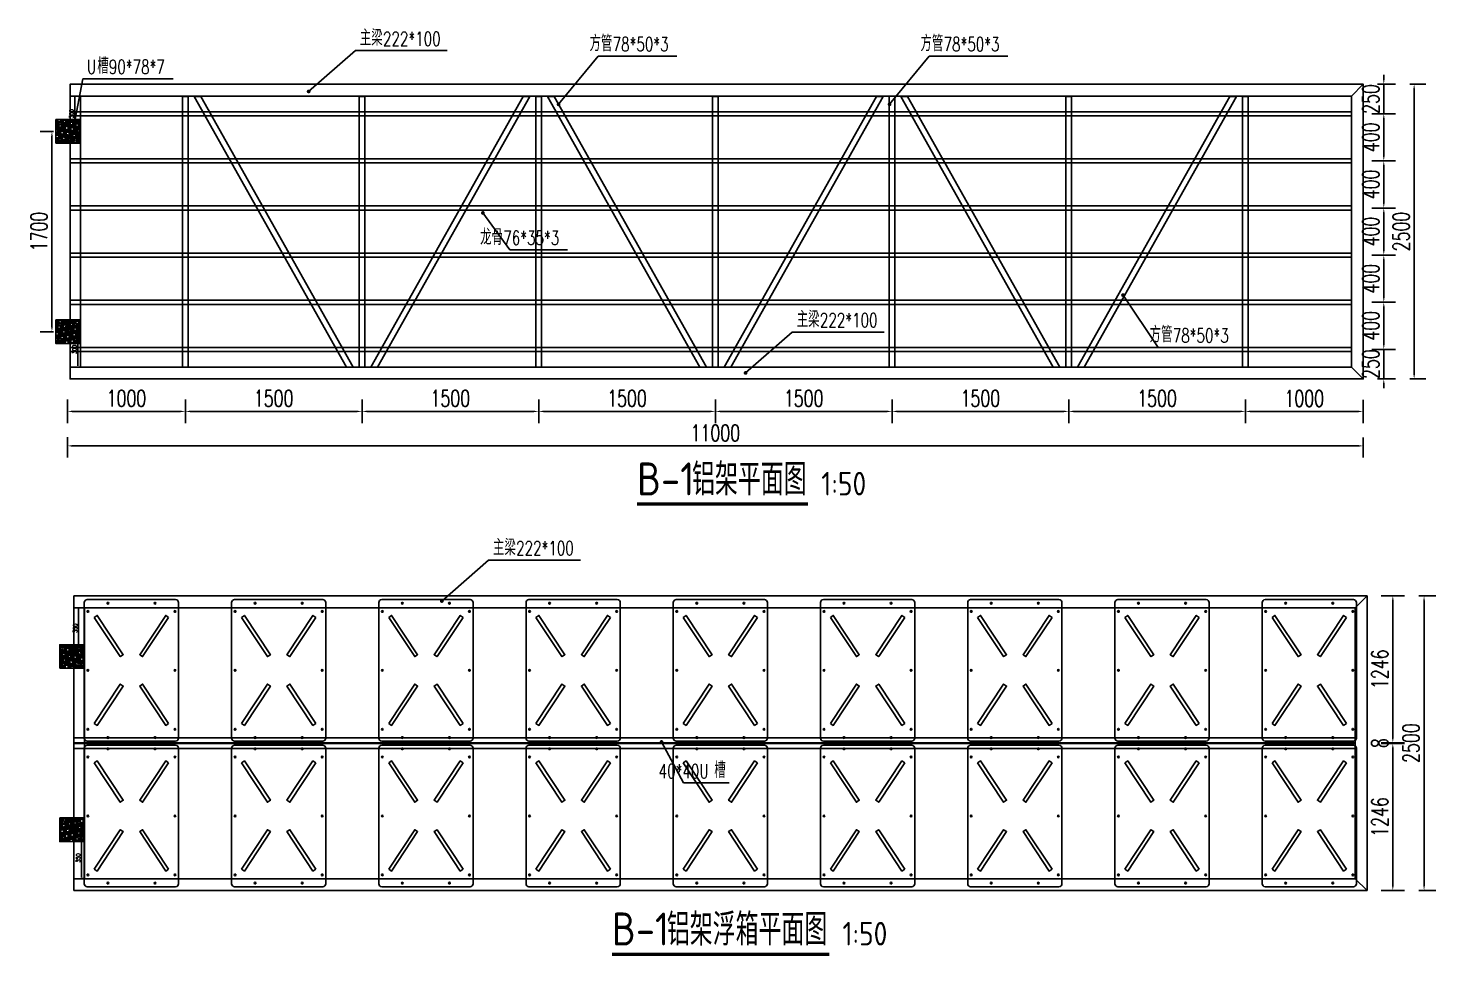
# Model space of a CAD drawing. Extents: x -89702 to 926017, y -610001 to -56924.
# Drawn here: x -8952 to 3000, y -543803 to -535930 of the extents above; entities that cross this region are included whole.
import ezdxf

# ---------------------------------------------------------------- set-up
doc = ezdxf.new("R2010")
doc.units = 0
doc.header["$LTSCALE"] = 10
doc.header["$MEASUREMENT"] = 0
for name, color, linetype in [('BJ02', 2, 'Continuous'), ('DIM_LEAD', 3, 'Continuous'), ('DIM_SYMB', 3, 'Continuous'), ('PUB_TEXT', 7, 'Continuous'), ('W-FLOAT_BOWL浮筒', 253, 'Continuous'), ('W-STEEL_FRAME钢架', 3, 'Continuous'), ('W-STEEL_KEEL钢龙骨', 5, 'Continuous'), ('浮箱U槽', 5, 'Continuous')]:
    doc.layers.add(name, color=color, linetype=linetype)
doc.styles.add('_TCH_DIM', font='SIMPLEX', dxfattribs={"bigfont": 'GBCBIG'})
doc.styles.get("Standard").update_dxf_attribs({"font": 'gbenor.shx', "bigfont": 'gbcbig.shx'})
doc.styles.add('STANDARD_T3', font='simplex.shx', dxfattribs={"width": 0.7, "bigfont": 'gbcbig.shx'})
doc.dimstyles.new('W&&10', dxfattribs={"dimtxt": 35, "dimasz": 10, "dimexe": 25, "dimexo": 30, "dimgap": 10, "dimtad": 1, "dimdec": 0, "dimzin": 0, "dimdsep": 46, "dimtxsty": 'STANDARD_T3', "dimcen": 0.09, "dimclrd": 1, "dimclre": 1, "dimclrt": 7, "dimazin": 2, "dimtfac": 1, "dimtdec": 0, "dimtix": 1, "dimtmove": 2, "dimatfit": 3, "dimfxl": 0, "dimtolj": 1, "dimtzin": 0, "dimarcsym": 0})
doc.dimstyles.new('W&&40', dxfattribs={"dimtxt": 140, "dimasz": 40, "dimexe": 100, "dimexo": 120, "dimgap": 40, "dimtad": 1, "dimdec": 0, "dimzin": 0, "dimdsep": 46, "dimtxsty": 'STANDARD_T3', "dimcen": 0.09, "dimclrd": 1, "dimclre": 1, "dimclrt": 7, "dimazin": 2, "dimtfac": 1, "dimtdec": 0, "dimtix": 1, "dimtmove": 2, "dimatfit": 3, "dimfxl": 0, "dimtolj": 1, "dimtzin": 0, "dimarcsym": 0})

# ---------------------------------------------------------------- blocks, each defined once
blk = doc.blocks.new('$matou$00000145')
at = {"layer": 'W-FLOAT_BOWL浮筒'}
for p, q in [((-600, -375), (-600, 375)), ((-575, 400), (575, 400)), ((600, 375), (600, -375)), ((575, -400), (-575, -400))]:
    blk.add_line(p, q, dxfattribs=at)
at = {"layer": 'W-FLOAT_BOWL浮筒', "color": 3}
for p, q in [((-507, 370), (-493, 370)), ((-500, 377), (-500, 363)), ((-7, 370), (7, 370)), ((0, 377), (0, 363)), ((493, 370), (507, 370)), ((500, 377), (500, 363)), ((-577, 200), (-563, 200)), ((-570, 207), (-570, 193)), ((563, 200), (577, 200)), ((570, 207), (570, 193)), ((-577, -200), (-563, -200)), ((-570, -193), (-570, -207)), ((563, -200), (577, -200)), ((570, -193), (570, -207)), ((-507, -370), (-493, -370)), ((-500, -377), (-500, -363)), ((-7, -370), (7, -370)), ((0, -377), (0, -363)), ((493, -370), (507, -370)), ((500, -377), (500, -363))]:
    blk.add_line(p, q, dxfattribs=at)
at = {"layer": 'W-FLOAT_BOWL浮筒', "ltscale": 100}
for points in [[(-450, 316), (-117, 95), (-133, 70), (-467, 291)], [(450, 316), (117, 95), (133, 70), (467, 291)], [(-450, -316), (-117, -95), (-133, -70), (-467, -291)], [(450, -316), (117, -95), (133, -70), (467, -291)]]:
    blk.add_lwpolyline(points, close=True, dxfattribs=at)
at = {"layer": 'W-FLOAT_BOWL浮筒'}
for centre in [(-500, 370), (0, 370), (500, 370), (-570, 200), (570, 200), (-570, -200), (570, -200), (-500, -370), (0, -370), (500, -370)]:
    blk.add_circle(centre, 7, dxfattribs=at)
for centre, start, end in [((-575, 375), 90, 180), ((575, 375), 0, 90), ((-575, -375), 180, 270), ((575, -375), 270, 0)]:
    blk.add_arc(centre, 25, start, end, dxfattribs=at)
blk = doc.blocks.new('*U99')
at = {"layer": 'W-FLOAT_BOWL浮筒', "rotation": 270}
blk.add_blockref('$matou$00000145', (0, 0), dxfattribs=at)
blk = doc.blocks.new('*U100')
at = {"layer": 'W-FLOAT_BOWL浮筒', "color": 0, "linetype": 'ByBlock', "lineweight": -2, "transparency": 16777216}
for p in [(0, 1236), (1250, 1236), (2500, 1236), (3750, 1236), (5000, 1236), (6250, 1236), (7500, 1236), (8750, 1236), (10000, 1236), (0, 0), (1250, 0), (2500, 0), (3750, 0), (5000, 0), (6250, 0), (7500, 0), (8750, 0), (10000, 0)]:
    blk.add_blockref('*U99', p, dxfattribs=at)
blk = doc.blocks.new('01')
h = blk.add_hatch()
h.set_pattern_fill('HOUND', color=77, scale=5)
h.set_pattern_definition([(0, (0, 0), (31.75, 7.9375), [127, -63.5]), (90, (0, 0), (-7.9375, -31.75), [127, -63.5])])
h.paths.add_polyline_path([(50227, 12928), (50227, 12728), (50427, 12728), (50427, 12928)])
h.paths.add_polyline_path([(50382, 12893, -1), (50402, 12893, -1)], flags=16)
h.paths.add_polyline_path([(50252, 12893, -1), (50272, 12893, -1)], flags=16)
h.paths.add_polyline_path([(50402, 12763, -1), (50382, 12763, -1)], flags=16)
h.paths.add_polyline_path([(50272, 12763, -1), (50252, 12763, -1)], flags=16)
at = {"color": 251}
blk.add_lwpolyline([(50227, 12928), (50427, 12928), (50427, 12728), (50227, 12728)], close=True, dxfattribs=at)
at = {"color": 6}
for centre in [(50262, 12893), (50392, 12893), (50262, 12763), (50392, 12763)]:
    blk.add_circle(centre, 10, dxfattribs=at)
blk = doc.blocks.new('*D1596')
at = {"color": 1, "lineweight": -2, "transparency": 16777216}
for p, q in [((627658, 51650), (627648, 51650)), ((627673, 51360), (627673, 51640)), ((627683, 51350), (627698, 51350))]:
    blk.add_line(p, q, dxfattribs=at)
at = {"color": 1, "transparency": 16777216}
for points in [[(627671, 51640), (627674, 51640), (627673, 51650)], [(627671, 51360), (627674, 51360), (627673, 51350)]]:
    blk.add_solid(points, dxfattribs=at)
at = {"layer": 'Defpoints', "color": 0, "transparency": 16777216}
for p in [(627673, 51650), (627688, 51650), (627653, 51350)]:
    blk.add_point(p, dxfattribs=at)
at = {"color": 7, "transparency": 16777216, "insert": (627645, 51500), "char_height": 35, "attachment_point": 5, "rotation": 90, "style": 'STANDARD_T3'}
blk.add_mtext('\\A1;300', dxfattribs=at)
blk = doc.blocks.new('*D1595')
at = {"color": 1, "lineweight": -2, "transparency": 16777216}
for p, q in [((627623, 53650), (627623, 53650)), ((627648, 53640), (627648, 53361)), ((627658, 53351), (627623, 53351))]:
    blk.add_line(p, q, dxfattribs=at)
at = {"color": 1, "transparency": 16777216}
for points in [[(627646, 53640), (627650, 53640), (627648, 53650)], [(627646, 53361), (627650, 53361), (627648, 53351)]]:
    blk.add_solid(points, dxfattribs=at)
at = {"layer": 'Defpoints', "color": 0, "transparency": 16777216}
for p in [(627653, 53650), (627648, 53351), (627688, 53351)]:
    blk.add_point(p, dxfattribs=at)
at = {"color": 7, "transparency": 16777216, "insert": (627620, 53500), "char_height": 35, "attachment_point": 5, "rotation": 90, "style": 'STANDARD_T3'}
blk.add_mtext('\\A1;300', dxfattribs=at)
blk = doc.blocks.new('*D690')
at = {"color": 1, "lineweight": -2, "transparency": 16777216}
for p, q in [((-8499, -543138), (-8499, -542808)), ((-8489, -542798), (-8474, -542798)), ((-8489, -543148), (-8474, -543148))]:
    blk.add_line(p, q, dxfattribs=at)
at = {"color": 1, "transparency": 16777216}
for points in [[(-8500, -542808), (-8497, -542808), (-8499, -542798)], [(-8500, -543138), (-8497, -543138), (-8499, -543148)]]:
    blk.add_solid(points, dxfattribs=at)
at = {"layer": 'Defpoints', "color": 0, "transparency": 16777216}
for p in [(-8519, -542798), (-8499, -542798), (-8519, -543148)]:
    blk.add_point(p, dxfattribs=at)
at = {"color": 7, "transparency": 16777216, "insert": (-8526, -542973), "char_height": 35, "attachment_point": 5, "rotation": 90, "style": 'STANDARD_T3'}
blk.add_mtext('\\A1;350', dxfattribs=at)
blk = doc.blocks.new('*D691')
at = {"color": 1, "lineweight": -2, "transparency": 16777216}
for p, q in [((-8549, -540848), (-8549, -540848)), ((-8524, -540858), (-8524, -541188)), ((-8549, -541198), (-8549, -541198))]:
    blk.add_line(p, q, dxfattribs=at)
at = {"color": 1, "transparency": 16777216}
for points in [[(-8525, -540858), (-8522, -540858), (-8524, -540848)], [(-8525, -541188), (-8522, -541188), (-8524, -541198)]]:
    blk.add_solid(points, dxfattribs=at)
at = {"layer": 'Defpoints', "color": 0, "transparency": 16777216}
for p in [(-8519, -540848), (-8524, -541198), (-8519, -541198)]:
    blk.add_point(p, dxfattribs=at)
at = {"color": 7, "transparency": 16777216, "insert": (-8551, -541023), "char_height": 35, "attachment_point": 5, "rotation": 90, "style": 'STANDARD_T3'}
blk.add_mtext('\\A1;350', dxfattribs=at)
blk = doc.blocks.new('*D692')
at = {"layer": 'Defpoints', "color": 0, "transparency": 16777216}
for p in [(2384, -536406), (2284, -536656), (2558, -536656)]:
    blk.add_point(p, dxfattribs=at)
at = {"layer": '浮箱U槽', "color": 1, "lineweight": -2, "transparency": 16777216}
for p, q in [((2558, -536366), (2558, -536326)), ((2504, -536406), (2658, -536406)), ((2558, -536406), (2558, -536656)), ((2458, -536656), (2658, -536656)), ((2558, -536696), (2558, -536736))]:
    blk.add_line(p, q, dxfattribs=at)
at = {"layer": '浮箱U槽', "color": 1, "transparency": 16777216}
for points in [[(2552, -536366), (2565, -536366), (2558, -536406)], [(2552, -536696), (2565, -536696), (2558, -536656)]]:
    blk.add_solid(points, dxfattribs=at)
at = {"layer": '浮箱U槽', "color": 7, "transparency": 16777216, "insert": (2448, -536531), "char_height": 140, "attachment_point": 5, "rotation": 90, "style": 'STANDARD_T3'}
blk.add_mtext('\\A1;250', dxfattribs=at)
blk = doc.blocks.new('*D693')
at = {"layer": 'Defpoints', "color": 0, "transparency": 16777216}
for p in [(2284, -536656), (2284, -537056), (2558, -537056)]:
    blk.add_point(p, dxfattribs=at)
at = {"layer": '浮箱U槽', "color": 1, "lineweight": -2, "transparency": 16777216}
for p, q in [((2458, -536656), (2658, -536656)), ((2558, -536696), (2558, -537016)), ((2458, -537056), (2658, -537056))]:
    blk.add_line(p, q, dxfattribs=at)
at = {"layer": '浮箱U槽', "color": 1, "transparency": 16777216}
for points in [[(2552, -536696), (2565, -536696), (2558, -536656)], [(2552, -537016), (2565, -537016), (2558, -537056)]]:
    blk.add_solid(points, dxfattribs=at)
at = {"layer": '浮箱U槽', "color": 7, "transparency": 16777216, "insert": (2448, -536856), "char_height": 140, "attachment_point": 5, "rotation": 90, "style": 'STANDARD_T3'}
blk.add_mtext('\\A1;400', dxfattribs=at)
blk = doc.blocks.new('*D694')
at = {"layer": 'Defpoints', "color": 0, "transparency": 16777216}
for p in [(2284, -537056), (2284, -537456), (2558, -537456)]:
    blk.add_point(p, dxfattribs=at)
at = {"layer": '浮箱U槽', "color": 1, "lineweight": -2, "transparency": 16777216}
for p, q in [((2458, -537056), (2658, -537056)), ((2558, -537096), (2558, -537416)), ((2458, -537456), (2658, -537456))]:
    blk.add_line(p, q, dxfattribs=at)
at = {"layer": '浮箱U槽', "color": 1, "transparency": 16777216}
for points in [[(2552, -537096), (2565, -537096), (2558, -537056)], [(2552, -537416), (2565, -537416), (2558, -537456)]]:
    blk.add_solid(points, dxfattribs=at)
at = {"layer": '浮箱U槽', "color": 7, "transparency": 16777216, "insert": (2448, -537256), "char_height": 140, "attachment_point": 5, "rotation": 90, "style": 'STANDARD_T3'}
blk.add_mtext('\\A1;400', dxfattribs=at)
blk = doc.blocks.new('*D695')
at = {"layer": 'Defpoints', "color": 0, "transparency": 16777216}
for p in [(2284, -537456), (2284, -537856), (2558, -537856)]:
    blk.add_point(p, dxfattribs=at)
at = {"layer": '浮箱U槽', "color": 1, "lineweight": -2, "transparency": 16777216}
for p, q in [((2458, -537456), (2658, -537456)), ((2558, -537496), (2558, -537816)), ((2458, -537856), (2658, -537856))]:
    blk.add_line(p, q, dxfattribs=at)
at = {"layer": '浮箱U槽', "color": 1, "transparency": 16777216}
for points in [[(2552, -537496), (2565, -537496), (2558, -537456)], [(2552, -537816), (2565, -537816), (2558, -537856)]]:
    blk.add_solid(points, dxfattribs=at)
at = {"layer": '浮箱U槽', "color": 7, "transparency": 16777216, "insert": (2448, -537656), "char_height": 140, "attachment_point": 5, "rotation": 90, "style": 'STANDARD_T3'}
blk.add_mtext('\\A1;400', dxfattribs=at)
blk = doc.blocks.new('*D696')
at = {"layer": 'Defpoints', "color": 0, "transparency": 16777216}
for p in [(2284, -537856), (2284, -538256), (2558, -538256)]:
    blk.add_point(p, dxfattribs=at)
at = {"layer": '浮箱U槽', "color": 1, "lineweight": -2, "transparency": 16777216}
for p, q in [((2458, -537856), (2658, -537856)), ((2558, -537896), (2558, -538216)), ((2458, -538256), (2658, -538256))]:
    blk.add_line(p, q, dxfattribs=at)
at = {"layer": '浮箱U槽', "color": 1, "transparency": 16777216}
for points in [[(2552, -537896), (2565, -537896), (2558, -537856)], [(2552, -538216), (2565, -538216), (2558, -538256)]]:
    blk.add_solid(points, dxfattribs=at)
at = {"layer": '浮箱U槽', "color": 7, "transparency": 16777216, "insert": (2448, -538056), "char_height": 140, "attachment_point": 5, "rotation": 90, "style": 'STANDARD_T3'}
blk.add_mtext('\\A1;400', dxfattribs=at)
blk = doc.blocks.new('*D697')
at = {"layer": 'Defpoints', "color": 0, "transparency": 16777216}
for p in [(2284, -538256), (2284, -538656), (2558, -538656)]:
    blk.add_point(p, dxfattribs=at)
at = {"layer": '浮箱U槽', "color": 1, "lineweight": -2, "transparency": 16777216}
for p, q in [((2458, -538256), (2658, -538256)), ((2558, -538296), (2558, -538616)), ((2458, -538656), (2658, -538656))]:
    blk.add_line(p, q, dxfattribs=at)
at = {"layer": '浮箱U槽', "color": 1, "transparency": 16777216}
for points in [[(2552, -538296), (2565, -538296), (2558, -538256)], [(2552, -538616), (2565, -538616), (2558, -538656)]]:
    blk.add_solid(points, dxfattribs=at)
at = {"layer": '浮箱U槽', "color": 7, "transparency": 16777216, "insert": (2448, -538456), "char_height": 140, "attachment_point": 5, "rotation": 90, "style": 'STANDARD_T3'}
blk.add_mtext('\\A1;400', dxfattribs=at)
blk = doc.blocks.new('*D698')
at = {"layer": 'Defpoints', "color": 0, "transparency": 16777216}
for p in [(2284, -538656), (2384, -538906), (2558, -538906)]:
    blk.add_point(p, dxfattribs=at)
at = {"layer": '浮箱U槽', "color": 1, "lineweight": -2, "transparency": 16777216}
for p, q in [((2458, -538656), (2658, -538656)), ((2558, -538616), (2558, -538576)), ((2558, -538656), (2558, -538906)), ((2504, -538906), (2658, -538906)), ((2558, -538946), (2558, -538986))]:
    blk.add_line(p, q, dxfattribs=at)
at = {"layer": '浮箱U槽', "color": 1, "transparency": 16777216}
for points in [[(2552, -538616), (2565, -538616), (2558, -538656)], [(2552, -538946), (2565, -538946), (2558, -538906)]]:
    blk.add_solid(points, dxfattribs=at)
at = {"layer": '浮箱U槽', "color": 7, "transparency": 16777216, "insert": (2448, -538781), "char_height": 140, "attachment_point": 5, "rotation": 90, "style": 'STANDARD_T3'}
blk.add_mtext('\\A1;250', dxfattribs=at)
blk = doc.blocks.new('*D699')
at = {"layer": 'Defpoints', "color": 0, "transparency": 16777216}
for p in [(2658, -536406), (2658, -538906), (2816, -538906)]:
    blk.add_point(p, dxfattribs=at)
at = {"layer": '浮箱U槽', "color": 1, "lineweight": -2, "transparency": 16777216}
for p, q in [((2778, -536406), (2916, -536406)), ((2816, -536446), (2816, -538866)), ((2778, -538906), (2916, -538906))]:
    blk.add_line(p, q, dxfattribs=at)
at = {"layer": '浮箱U槽', "color": 1, "transparency": 16777216}
for points in [[(2809, -536446), (2823, -536446), (2816, -536406)], [(2809, -538866), (2823, -538866), (2816, -538906)]]:
    blk.add_solid(points, dxfattribs=at)
at = {"layer": '浮箱U槽', "color": 7, "transparency": 16777216, "insert": (2706, -537656), "char_height": 140, "attachment_point": 5, "rotation": 90, "style": 'STANDARD_T3'}
blk.add_mtext('\\A1;2500', dxfattribs=at)
blk = doc.blocks.new('*D700')
at = {"layer": 'Defpoints', "color": 0, "transparency": 16777216}
for p in [(-117, -538806), (1383, -538806), (-117, -539182)]:
    blk.add_point(p, dxfattribs=at)
at = {"layer": '浮箱U槽', "color": 1, "lineweight": -2, "transparency": 16777216}
for p, q in [((-117, -539082), (-117, -539282)), ((1383, -539082), (1383, -539282)), ((1343, -539182), (-77, -539182))]:
    blk.add_line(p, q, dxfattribs=at)
at = {"layer": '浮箱U槽', "color": 1, "transparency": 16777216}
for points in [[(-77, -539176), (-77, -539189), (-117, -539182)], [(1343, -539176), (1343, -539189), (1383, -539182)]]:
    blk.add_solid(points, dxfattribs=at)
at = {"layer": '浮箱U槽', "color": 7, "transparency": 16777216, "insert": (633, -539072), "char_height": 140, "attachment_point": 5, "style": 'STANDARD_T3'}
blk.add_mtext('\\A1;1500', dxfattribs=at)
blk = doc.blocks.new('*D701')
at = {"layer": 'Defpoints', "color": 0, "transparency": 16777216}
for p in [(-1617, -538806), (-117, -538806), (-1617, -539182)]:
    blk.add_point(p, dxfattribs=at)
at = {"layer": '浮箱U槽', "color": 1, "lineweight": -2, "transparency": 16777216}
for p, q in [((-1617, -539082), (-1617, -539282)), ((-117, -539082), (-117, -539282)), ((-157, -539182), (-1577, -539182))]:
    blk.add_line(p, q, dxfattribs=at)
at = {"layer": '浮箱U槽', "color": 1, "transparency": 16777216}
for points in [[(-1577, -539176), (-1577, -539189), (-1617, -539182)], [(-157, -539176), (-157, -539189), (-117, -539182)]]:
    blk.add_solid(points, dxfattribs=at)
at = {"layer": '浮箱U槽', "color": 7, "transparency": 16777216, "insert": (-867, -539072), "char_height": 140, "attachment_point": 5, "style": 'STANDARD_T3'}
blk.add_mtext('\\A1;1500', dxfattribs=at)
blk = doc.blocks.new('*D702')
at = {"layer": 'Defpoints', "color": 0, "transparency": 16777216}
for p in [(-3117, -538806), (-1617, -538806), (-3117, -539182)]:
    blk.add_point(p, dxfattribs=at)
at = {"layer": '浮箱U槽', "color": 1, "lineweight": -2, "transparency": 16777216}
for p, q in [((-3117, -539082), (-3117, -539282)), ((-1617, -539082), (-1617, -539282)), ((-1657, -539182), (-3077, -539182))]:
    blk.add_line(p, q, dxfattribs=at)
at = {"layer": '浮箱U槽', "color": 1, "transparency": 16777216}
for points in [[(-3077, -539176), (-3077, -539189), (-3117, -539182)], [(-1657, -539176), (-1657, -539189), (-1617, -539182)]]:
    blk.add_solid(points, dxfattribs=at)
at = {"layer": '浮箱U槽', "color": 7, "transparency": 16777216, "insert": (-2367, -539072), "char_height": 140, "attachment_point": 5, "style": 'STANDARD_T3'}
blk.add_mtext('\\A1;1500', dxfattribs=at)
blk = doc.blocks.new('*D703')
at = {"layer": 'Defpoints', "color": 0, "transparency": 16777216}
for p in [(-4617, -538806), (-3117, -538806), (-4617, -539182)]:
    blk.add_point(p, dxfattribs=at)
at = {"layer": '浮箱U槽', "color": 1, "lineweight": -2, "transparency": 16777216}
for p, q in [((-4617, -539082), (-4617, -539282)), ((-3117, -539082), (-3117, -539282)), ((-3157, -539182), (-4577, -539182))]:
    blk.add_line(p, q, dxfattribs=at)
at = {"layer": '浮箱U槽', "color": 1, "transparency": 16777216}
for points in [[(-4577, -539176), (-4577, -539189), (-4617, -539182)], [(-3157, -539176), (-3157, -539189), (-3117, -539182)]]:
    blk.add_solid(points, dxfattribs=at)
at = {"layer": '浮箱U槽', "color": 7, "transparency": 16777216, "insert": (-3867, -539072), "char_height": 140, "attachment_point": 5, "style": 'STANDARD_T3'}
blk.add_mtext('\\A1;1500', dxfattribs=at)
blk = doc.blocks.new('*D704')
at = {"layer": 'Defpoints', "color": 0, "transparency": 16777216}
for p in [(-6117, -538806), (-4617, -538806), (-6117, -539182)]:
    blk.add_point(p, dxfattribs=at)
at = {"layer": '浮箱U槽', "color": 1, "lineweight": -2, "transparency": 16777216}
for p, q in [((-6117, -539082), (-6117, -539282)), ((-4617, -539082), (-4617, -539282)), ((-4657, -539182), (-6077, -539182))]:
    blk.add_line(p, q, dxfattribs=at)
at = {"layer": '浮箱U槽', "color": 1, "transparency": 16777216}
for points in [[(-6077, -539176), (-6077, -539189), (-6117, -539182)], [(-4657, -539176), (-4657, -539189), (-4617, -539182)]]:
    blk.add_solid(points, dxfattribs=at)
at = {"layer": '浮箱U槽', "color": 7, "transparency": 16777216, "insert": (-5367, -539072), "char_height": 140, "attachment_point": 5, "style": 'STANDARD_T3'}
blk.add_mtext('\\A1;1500', dxfattribs=at)
blk = doc.blocks.new('*D705')
at = {"layer": 'Defpoints', "color": 0, "transparency": 16777216}
for p in [(-7617, -538806), (-6117, -538806), (-7617, -539182)]:
    blk.add_point(p, dxfattribs=at)
at = {"layer": '浮箱U槽', "color": 1, "lineweight": -2, "transparency": 16777216}
for p, q in [((-7617, -539082), (-7617, -539282)), ((-6117, -539082), (-6117, -539282)), ((-6157, -539182), (-7577, -539182))]:
    blk.add_line(p, q, dxfattribs=at)
at = {"layer": '浮箱U槽', "color": 1, "transparency": 16777216}
for points in [[(-7577, -539176), (-7577, -539189), (-7617, -539182)], [(-6157, -539176), (-6157, -539189), (-6117, -539182)]]:
    blk.add_solid(points, dxfattribs=at)
at = {"layer": '浮箱U槽', "color": 7, "transparency": 16777216, "insert": (-6867, -539072), "char_height": 140, "attachment_point": 5, "style": 'STANDARD_T3'}
blk.add_mtext('\\A1;1500', dxfattribs=at)
blk = doc.blocks.new('*D706')
at = {"layer": 'Defpoints', "color": 0, "transparency": 16777216}
for p in [(-8617, -538806), (-7617, -538806), (-8617, -539182)]:
    blk.add_point(p, dxfattribs=at)
at = {"layer": '浮箱U槽', "color": 1, "lineweight": -2, "transparency": 16777216}
for p, q in [((-8617, -539082), (-8617, -539282)), ((-7617, -539082), (-7617, -539282)), ((-7657, -539182), (-8577, -539182))]:
    blk.add_line(p, q, dxfattribs=at)
at = {"layer": '浮箱U槽', "color": 1, "transparency": 16777216}
for points in [[(-8577, -539176), (-8577, -539189), (-8617, -539182)], [(-7657, -539176), (-7657, -539189), (-7617, -539182)]]:
    blk.add_solid(points, dxfattribs=at)
at = {"layer": '浮箱U槽', "color": 7, "transparency": 16777216, "insert": (-8117, -539072), "char_height": 140, "attachment_point": 5, "style": 'STANDARD_T3'}
blk.add_mtext('\\A1;1000', dxfattribs=at)
blk = doc.blocks.new('*D707')
at = {"layer": 'Defpoints', "color": 0, "transparency": 16777216}
for p in [(1383, -538806), (2383, -538906), (2383, -539183)]:
    blk.add_point(p, dxfattribs=at)
at = {"layer": '浮箱U槽', "color": 1, "lineweight": -2, "transparency": 16777216}
for p, q in [((1383, -539083), (1383, -539283)), ((2383, -539083), (2383, -539283)), ((1423, -539183), (2343, -539183))]:
    blk.add_line(p, q, dxfattribs=at)
at = {"layer": '浮箱U槽', "color": 1, "transparency": 16777216}
for points in [[(1423, -539176), (1423, -539189), (1383, -539183)], [(2343, -539176), (2343, -539189), (2383, -539183)]]:
    blk.add_solid(points, dxfattribs=at)
at = {"layer": '浮箱U槽', "color": 7, "transparency": 16777216, "insert": (1883, -539073), "char_height": 140, "attachment_point": 5, "style": 'STANDARD_T3'}
blk.add_mtext('\\A1;1000', dxfattribs=at)
blk = doc.blocks.new('*D708')
at = {"layer": 'Defpoints', "color": 0, "transparency": 16777216}
for p in [(-8617, -539282), (2383, -539283), (-8617, -539475)]:
    blk.add_point(p, dxfattribs=at)
at = {"layer": '浮箱U槽', "color": 1, "lineweight": -2, "transparency": 16777216}
for p, q in [((-8617, -539402), (-8617, -539575)), ((2343, -539475), (-8577, -539475)), ((2383, -539403), (2383, -539575))]:
    blk.add_line(p, q, dxfattribs=at)
at = {"layer": '浮箱U槽', "color": 1, "transparency": 16777216}
for points in [[(-8577, -539468), (-8577, -539482), (-8617, -539475)], [(2343, -539468), (2343, -539482), (2383, -539475)]]:
    blk.add_solid(points, dxfattribs=at)
at = {"layer": '浮箱U槽', "color": 7, "transparency": 16777216, "insert": (-3117, -539365), "char_height": 140, "attachment_point": 5, "style": 'STANDARD_T3'}
blk.add_mtext('\\A1;11000', dxfattribs=at)
blk = doc.blocks.new('*D709')
at = {"layer": 'Defpoints', "color": 0, "transparency": 16777216}
for p in [(-8616, -536806), (-8750, -538506), (-8616, -538506)]:
    blk.add_point(p, dxfattribs=at)
at = {"layer": '浮箱U槽', "color": 1, "lineweight": -2, "transparency": 16777216}
for p, q in [((-8736, -536806), (-8850, -536806)), ((-8750, -536846), (-8750, -538466)), ((-8736, -538506), (-8850, -538506))]:
    blk.add_line(p, q, dxfattribs=at)
at = {"layer": '浮箱U槽', "color": 1, "transparency": 16777216}
for points in [[(-8756, -536846), (-8743, -536846), (-8750, -536806)], [(-8756, -538466), (-8743, -538466), (-8750, -538506)]]:
    blk.add_solid(points, dxfattribs=at)
at = {"layer": '浮箱U槽', "color": 7, "transparency": 16777216, "insert": (-8860, -537656), "char_height": 140, "attachment_point": 5, "rotation": 90, "style": 'STANDARD_T3'}
blk.add_mtext('\\A1;1700', dxfattribs=at)
blk = doc.blocks.new('*D710')
at = {"layer": 'Defpoints', "color": 0, "transparency": 16777216}
for p in [(2416, -540748), (2316, -541994), (2635, -541994)]:
    blk.add_point(p, dxfattribs=at)
at = {"layer": '浮箱U槽', "color": 1, "lineweight": -2, "transparency": 16777216}
for p, q in [((2536, -540748), (2735, -540748)), ((2635, -540788), (2635, -541954)), ((2535, -541994), (2735, -541994))]:
    blk.add_line(p, q, dxfattribs=at)
at = {"layer": '浮箱U槽', "color": 1, "transparency": 16777216}
for points in [[(2628, -540788), (2642, -540788), (2635, -540748)], [(2628, -541954), (2642, -541954), (2635, -541994)]]:
    blk.add_solid(points, dxfattribs=at)
at = {"layer": '浮箱U槽', "color": 7, "transparency": 16777216, "insert": (2525, -541371), "char_height": 140, "attachment_point": 5, "rotation": 90, "style": 'STANDARD_T3'}
blk.add_mtext('\\A1;1246', dxfattribs=at)
blk = doc.blocks.new('*D711')
at = {"layer": 'Defpoints', "color": 0, "transparency": 16777216}
for p in [(2316, -541994), (2316, -542002), (2635, -542002)]:
    blk.add_point(p, dxfattribs=at)
at = {"layer": '浮箱U槽', "color": 1, "lineweight": -2, "transparency": 16777216}
for p, q in [((2535, -541994), (2735, -541994)), ((2535, -542002), (2735, -542002)), ((2635, -541954), (2635, -541914)), ((2635, -541994), (2635, -542002)), ((2635, -542042), (2635, -542082))]:
    blk.add_line(p, q, dxfattribs=at)
at = {"layer": '浮箱U槽', "color": 1, "transparency": 16777216}
for points in [[(2628, -541954), (2642, -541954), (2635, -541994)], [(2628, -542042), (2642, -542042), (2635, -542002)]]:
    blk.add_solid(points, dxfattribs=at)
at = {"layer": '浮箱U槽', "color": 7, "transparency": 16777216, "insert": (2525, -541998), "char_height": 140, "attachment_point": 5, "rotation": 90, "style": 'STANDARD_T3'}
blk.add_mtext('\\A1;8', dxfattribs=at)
blk = doc.blocks.new('*D712')
at = {"layer": 'Defpoints', "color": 0, "transparency": 16777216}
for p in [(2316, -542002), (2416, -543248), (2635, -543248)]:
    blk.add_point(p, dxfattribs=at)
at = {"layer": '浮箱U槽', "color": 1, "lineweight": -2, "transparency": 16777216}
for p, q in [((2535, -542002), (2735, -542002)), ((2635, -542042), (2635, -543208)), ((2536, -543248), (2735, -543248))]:
    blk.add_line(p, q, dxfattribs=at)
at = {"layer": '浮箱U槽', "color": 1, "transparency": 16777216}
for points in [[(2628, -542042), (2642, -542042), (2635, -542002)], [(2628, -543208), (2642, -543208), (2635, -543248)]]:
    blk.add_solid(points, dxfattribs=at)
at = {"layer": '浮箱U槽', "color": 7, "transparency": 16777216, "insert": (2525, -542625), "char_height": 140, "attachment_point": 5, "rotation": 90, "style": 'STANDARD_T3'}
blk.add_mtext('\\A1;1246', dxfattribs=at)
blk = doc.blocks.new('*D713')
at = {"layer": 'Defpoints', "color": 0, "transparency": 16777216}
for p in [(2735, -540748), (2735, -543248), (2900, -543248)]:
    blk.add_point(p, dxfattribs=at)
at = {"layer": '浮箱U槽', "color": 1, "lineweight": -2, "transparency": 16777216}
for p, q in [((2855, -540748), (3000, -540748)), ((2900, -540788), (2900, -543208)), ((2855, -543248), (3000, -543248))]:
    blk.add_line(p, q, dxfattribs=at)
at = {"layer": '浮箱U槽', "color": 1, "transparency": 16777216}
for points in [[(2894, -540788), (2907, -540788), (2900, -540748)], [(2894, -543208), (2907, -543208), (2900, -543248)]]:
    blk.add_solid(points, dxfattribs=at)
at = {"layer": '浮箱U槽', "color": 7, "transparency": 16777216, "insert": (2790, -541998), "char_height": 140, "attachment_point": 5, "rotation": 90, "style": 'STANDARD_T3'}
blk.add_mtext('\\A1;2500', dxfattribs=at)
blk = doc.blocks.new('B-1')
at = {"color": 6}
blk.add_lwpolyline([(627608, 53650.2), (627698, 53650.2), (627698, 51350.2), (627608, 51350.2)], close=True, dxfattribs=at)
at = {"layer": 'W-STEEL_FRAME钢架', "color": 3}
blk.add_lwpolyline([(627608, 53650.2), (627608, 53750.2), (638588, 53750.2), (638488, 53650.2), (627608, 53650.2)], dxfattribs=at)
for points in [[(638488, 51350.2), (638588, 51250.2), (638588, 53750.2), (638488, 53650.2)], [(627608, 51350.2), (638488, 51350.2), (638588, 51250.2), (627608, 51250.2)]]:
    blk.add_lwpolyline(points, close=True, dxfattribs=at)
at = {"layer": 'W-STEEL_FRAME钢架', "color": 1}
for points in [[(628561.7, 53647.2), (628611.7, 53647.2), (628611.7, 51350.2), (628561.7, 51350.2)], [(630061.7, 53647.2), (630111.7, 53647.2), (630111.7, 51350.2), (630061.7, 51350.2)], [(631561.7, 53647.2), (631611.7, 53647.2), (631611.7, 51350.2), (631561.7, 51350.2)], [(633061.7, 53647.2), (633111.7, 53647.2), (633111.7, 51350.2), (633061.7, 51350.2)], [(634561.7, 53650.2), (634611.7, 53650.2), (634611.7, 51350.2), (634561.7, 51350.2)], [(636061.7, 53647.2), (636111.7, 53647.2), (636111.7, 51350.2), (636061.7, 51350.2)], [(637561.7, 53647.2), (637611.7, 53647.2), (637611.7, 51350.2), (637561.7, 51350.2)]]:
    blk.add_lwpolyline(points, close=True, dxfattribs=at)
for points in [[(628661.7, 53647.2), (628719.4, 53647.2), (630011.6, 51350.2), (629953.9, 51350.2), (628661.7, 53647.2)], [(631511.7, 53647.2), (631454, 53647.2), (630161.8, 51350.2), (630219.5, 51350.2), (631511.7, 53647.2)], [(631661.7, 53647.2), (631719.4, 53647.2), (633011.6, 51350.2), (632953.9, 51350.2), (631661.7, 53647.2)], [(634511.7, 53647.2), (634454, 53647.2), (633161.8, 51350.2), (633219.5, 51350.2), (634511.7, 53647.2)], [(634661.7, 53647.2), (634719.4, 53647.2), (636011.6, 51350.2), (635953.9, 51350.2), (634661.7, 53647.2)], [(637511.7, 53647.2), (637454, 53647.2), (636161.8, 51350.2), (636219.5, 51350.2), (637511.7, 53647.2)]]:
    blk.add_lwpolyline(points, dxfattribs=at)
at = {"layer": 'W-STEEL_KEEL钢龙骨', "color": 4}
for points in [[(627608, 53517.7), (638488, 53517.7), (638488, 53482.7), (627608, 53482.7)], [(627608, 53117.7), (638488, 53117.7), (638488, 53082.7), (627608, 53082.7)], [(627608, 52717.7), (638488, 52717.7), (638488, 52682.7), (627608, 52682.7)], [(627608, 52317.7), (638488, 52317.7), (638488, 52282.7), (627608, 52282.7)], [(627608, 51917.7), (638488, 51917.7), (638488, 51882.7), (627608, 51882.7)], [(627608, 51517.7), (638488, 51517.7), (638488, 51482.7), (627608, 51482.7)]]:
    blk.add_lwpolyline(points, close=True, dxfattribs=at)
at = {"color": 4, "xscale": -1, "rotation": 180}
blk.add_blockref('01', (577260.8, 66178.5), dxfattribs=at)
at = {"color": 4}
blk.add_blockref('01', (577260.8, 38822.2), dxfattribs=at)
for base, p1, p2, picture, middle in [((627648, 53350.6), (627653, 53650.2), (627688, 53350.6), '*D1595', (627620.5, 53500.4)), ((627672.7, 51650.1), (627653, 51350.2), (627688, 51650.1), '*D1596', (627645.2, 51500.1))]:
    dim = blk.add_linear_dim(base=base, p1=p1, p2=p2, angle=90, dimstyle='W&&10')
    dim.commit()
    dim.dimension.update_dxf_attribs({"geometry": picture, "text_midpoint": middle})

msp = doc.modelspace()

# ---------------------------------------------------------------- linework, layer by layer
at = {"color": 6}
msp.add_lwpolyline([(-8563.5, -540848.3), (-8473.5, -540848.3), (-8473.5, -543148.3), (-8563.5, -543148.3)], close=True, dxfattribs=at)
at = {"layer": 'DIM_LEAD'}
for p, q in [((-6570, -536466.3), (-6173.3, -536120.4)), ((-6173.3, -536120.4), (-5393.1, -536120.4)), ((-4447.7, -536576.1), (-4111.8, -536167.7)), ((-4111.8, -536167.7), (-3443.1, -536167.7)), ((-1638, -536576.1), (-1302.1, -536167.7)), ((-1302.1, -536167.7), (-633.4, -536167.7)), ((-8562.9, -536761.5), (-8488.2, -536358.4)), ((-8488.2, -536358.4), (-7720.4, -536358.4)), ((-5090.5, -537498), (-4862.6, -537811.7)), ((-4862.6, -537811.7), (-4371.6, -537811.7)), ((344.3, -538195.3), (643.8, -538638.6)), ((-2860.5, -538855.8), (-2463.8, -538509.9)), ((-2463.8, -538509.9), (-1683.6, -538509.9)), ((643.8, -538638.6), (1312.5, -538638.6)), ((-5439.4, -540791.9), (-5042.8, -540445.9)), ((-5042.8, -540445.9), (-4262.6, -540445.9)), ((-3573.3, -541988), (-3387.1, -542336.1)), ((-3387.1, -542336.1), (-2999.5, -542336.1))]:
    msp.add_line(p, q, dxfattribs=at)
at = {"layer": 'DIM_LEAD', "const_width": 16}
for points in [[(-6576, -536471.6, 1), (-6563.9, -536461.1, 1)], [(-4452.8, -536582.2, 1), (-4442.6, -536569.9, 1)], [(-1643.1, -536582.2, 1), (-1632.9, -536569.9, 1)], [(-8564.3, -536769.4, 1), (-8561.4, -536753.7, 1)], [(-5095.2, -537491.5, 1), (-5085.8, -537504.5, 1)], [(339.8, -538188.6, 1), (348.8, -538201.9, 1)], [(-2866.5, -538861.1, 1), (-2854.4, -538850.5, 1)], [(-5445.5, -540797.1, 1), (-5433.4, -540786.6, 1)], [(-3577, -541981, 1), (-3569.5, -541995.1, 1)]]:
    msp.add_lwpolyline(points, format="xyb", close=True, dxfattribs=at)
at = {"layer": 'DIM_SYMB', "const_width": 28}
for points in [[(-3781.3, -539969.4), (-2329.3, -539969.4)], [(-3995.1, -543789.2), (-2149.9, -543789.2)]]:
    msp.add_lwpolyline(points, dxfattribs=at)
at = {"layer": 'W-STEEL_FRAME钢架', "color": 3}
msp.add_lwpolyline([(-8563.5, -540848.3), (-8563.5, -540748.3), (2416.5, -540748.3), (2316.5, -540848.3), (-8563.5, -540848.3)], dxfattribs=at)
for points in [[(2316.5, -543148.3), (2416.5, -543248.3), (2416.5, -540748.3), (2316.5, -540848.3)], [(-8563.5, -543148.3), (2316.5, -543148.3), (2416.5, -543248.3), (-8563.5, -543248.3)]]:
    msp.add_lwpolyline(points, close=True, dxfattribs=at)
at = {"layer": '浮箱U槽'}
for p, q in [((-8563.5, -541954.3), (2316.5, -541954.3)), ((-8563.5, -541994.3), (2316.5, -541994.3)), ((-8563.5, -542002.2), (2316.5, -542002.2)), ((-8563.5, -542042.2), (2316.5, -542042.2))]:
    msp.add_line(p, q, dxfattribs=at)

# ---------------------------------------------------------------- block references
at = {"color": 4, "xscale": -1, "rotation": 180}
msp.add_blockref('01', (-58910.7, -528435), dxfattribs=at)
at = {"color": 4}
msp.add_blockref('01', (-58910.7, -555561.3), dxfattribs=at)
at = {"layer": 'BJ02'}
msp.add_blockref('B-1', (-636203.8, -590156.3), dxfattribs=at)
at = {"layer": 'W-FLOAT_BOWL浮筒'}
msp.add_blockref('*U100', (-8074.6, -542616.2), dxfattribs=at)

# ---------------------------------------------------------------- texts
at = {"layer": 'PUB_TEXT', "color": 7, "style": '_TCH_DIM'}
for s, height, p in [('主梁', 135.04, (-6135.7, -536078.4)), ('方管', 135.04, (-4185.7, -536125.7)), ('方管', 135.04, (-1376, -536125.7)), ('槽', 135, (-8364.7, -536316.4)), ('龙骨', 135.04, (-5114.2, -537769.7)), ('主梁', 135.04, (-2426.2, -538467.9)), ('方管', 135.04, (569.9, -538596.6)), ('主梁', 135.04, (-5005.2, -540403.9)), ('槽', 135, (-3126.4, -542294.1))]:
    msp.add_text(s, height=height, dxfattribs=at).set_placement(p)
at = {"layer": 'PUB_TEXT', "color": 7, "style": '_TCH_DIM', "width": 0.705882}
for s, p in [('222*100', (-5939.1, -536078.4)), ('78*50*3', (-3989.1, -536125.7)), ('78*50*3', (-1179.4, -536125.7)), ('U', (-8452.7, -536316.4)), ('90*78*7', (-8266.4, -536316.4)), ('76*35*3', (-4917.6, -537769.7)), ('222*100', (-2229.6, -538467.9)), ('78*50*3', (766.5, -538596.6)), ('222*100', (-4808.6, -540403.9)), ('40*40U', (-3598.4, -542294.1))]:
    msp.add_text(s, height=119, dxfattribs=at).set_placement(p)
at = {"layer": 'PUB_TEXT', "color": 7}
for s, height, p in [('B-1', 280, (-3781.3, -539895.5)), ('铝架平面图', 270.07, (-3314.6, -539895.5)), ('1:50', 200, (-2217.3, -539895.5)), ('B-1', 280, (-3995.1, -543715.3)), ('铝架浮箱平面图', 270.07, (-3528.5, -543715.3)), ('1:50', 200, (-2037.9, -543715.3))]:
    msp.add_text(s, height=height, dxfattribs=at).set_placement(p)

# ---------------------------------------------------------------- dimensions: what is measured, and where the dimension line sits
for base, p1, p2, picture, middle in [((-8523.5028, -541197.8218), (-8518.5094, -540848.263), (-8518.5094, -541197.8218), '*D691', (-8551.0028, -541023.0424)), ((-8498.8, -542798.4), (-8518.5, -543148.3), (-8518.5, -542798.4), '*D690', (-8526.3, -542973.3))]:
    dim = msp.add_linear_dim(base=base, p1=p1, p2=p2, angle=90, dimstyle='W&&10')
    dim.commit()
    dim.dimension.update_dxf_attribs({"geometry": picture, "text_midpoint": middle})
at = {"layer": '浮箱U槽'}
for base, p1, p2, picture, middle in [((2558.5, -536656.1), (2384.2, -536406.1), (2284.2, -536656.1), '*D692', (2448.5, -536531.1)), ((2816.2, -538906.1), (2658.5, -536406.1), (2658.5, -538906.1), '*D699', (2706.2, -537656.1)), ((2558.5, -537056.1), (2284.2, -536656.1), (2284.2, -537056.1), '*D693', (2448.5, -536856.1)), ((2558.5, -537456.1), (2284.2, -537056.1), (2284.2, -537456.1), '*D694', (2448.5, -537256.1)), ((2558.5, -537856.1), (2284.2, -537456.1), (2284.2, -537856.1), '*D695', (2448.5, -537656.1)), ((2558.5, -538256.1), (2284.2, -537856.1), (2284.2, -538256.1), '*D696', (2448.5, -538056.1)), ((2558.5, -538656.1), (2284.2, -538256.1), (2284.2, -538656.1), '*D697', (2448.5, -538456.1)), ((2558.5, -538906.1), (2284.2, -538656.1), (2384.2, -538906.1), '*D698', (2448.5, -538781.1)), ((2634.9, -541994.3), (2416.5, -540748.3), (2316.5, -541994.3), '*D710', (2524.9, -541371.3)), ((2900.2, -543248.3), (2734.9, -540748.3), (2734.9, -543248.3), '*D713', (2790.2, -541998.3)), ((2634.9, -542002.2), (2316.5, -541994.3), (2316.5, -542002.2), '*D711', (2524.9, -541998.3)), ((2634.9, -543248.3), (2316.5, -542002.2), (2416.5, -543248.3), '*D712', (2524.9, -542625.2))]:
    dim = msp.add_linear_dim(base=base, p1=p1, p2=p2, angle=90, dimstyle='W&&40', override={"dimfxlon": 1}, dxfattribs=at)
    dim.commit()
    dim.dimension.update_dxf_attribs({"geometry": picture, "text_midpoint": middle})
dim = msp.add_linear_dim(base=(-8749.6802, -538506.0973), p1=(-8615.7905, -536805.6376), p2=(-8615.7905, -538506.0973), angle=90, dimstyle='W&&40', dxfattribs=at)
dim.commit()
dim.dimension.update_dxf_attribs({"geometry": '*D709', "text_midpoint": (-8859.6802, -537655.8674)})
for base, p1, p2, picture, middle in [((-8617.4, -539182.2), (-7617.1, -538806.1), (-8617.4, -538806.1), '*D706', (-8117.2, -539072.2)), ((-7617.1, -539182.2), (-6117.1, -538806.1), (-7617.1, -538806.1), '*D705', (-6867.1, -539072.2)), ((-6117.1, -539182.2), (-4617.1, -538806.1), (-6117.1, -538806.1), '*D704', (-5367.1, -539072.2)), ((-4617.1, -539182.2), (-3117.1, -538806.1), (-4617.1, -538806.1), '*D703', (-3867.1, -539072.2)), ((-3117.1, -539182.2), (-1617.1, -538806.1), (-3117.1, -538806.1), '*D702', (-2367.1, -539072.2)), ((-1617.1, -539182.2), (-117.1, -538806.1), (-1617.1, -538806.1), '*D701', (-867.1, -539072.2)), ((-117.1, -539182.2), (1382.9, -538806.1), (-117.1, -538806.1), '*D700', (632.9, -539072.2)), ((2383.2, -539182.8), (1382.9, -538806.1), (2383.2, -538906.1), '*D707', (1883.1, -539072.8)), ((-8617.4, -539474.9), (2382.7, -539282.8), (-8617.4, -539282.2), '*D708', (-3117.3, -539364.9))]:
    dim = msp.add_linear_dim(base=base, p1=p1, p2=p2, dimstyle='W&&40', override={"dimfxlon": 1}, dxfattribs=at)
    dim.commit()
    dim.dimension.update_dxf_attribs({"geometry": picture, "text_midpoint": middle})

doc.saveas('drawing.dxf')
